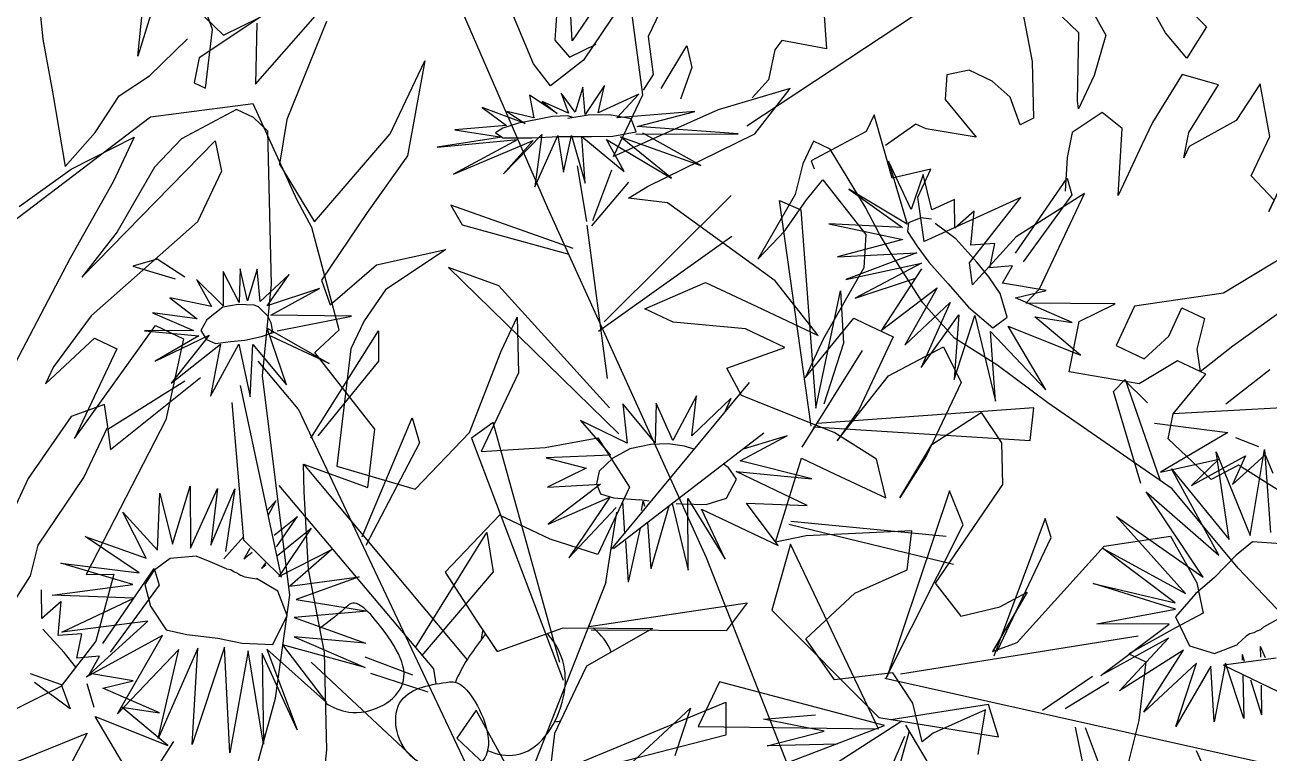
# Model space of a CAD drawing. Header units: millimetres. Extents: x -2729 to 15248, y -12439 to 5292.
# Drawn here: x 4705.4 to 4767.1, y -9485.2 to -9449.1 of the extents above; entities that cross this region are included whole.
import ezdxf

# ---------------------------------------------------------------- set-up
doc = ezdxf.new("R2010")
doc.units = ezdxf.units.MM
doc.layers.add('ARBOLES', color=118, linetype='Continuous')

# ---------------------------------------------------------------- blocks, each defined once
blk = doc.blocks.new('drudtu')
at = {"layer": 'ARBOLES', "color": 104}
for points in [[(-13.87721, 0.13638), (-13.88192, 0.10656), (-13.9039, 0.14736)], [(-13.9039, 0.1301), (-13.89291, 0.10185), (-13.87878, 0.09557), (-13.86621, 0.11127)], [(-13.83641, 0.15007), (-13.83641, 0.13124), (-13.82227, 0.10926), (-13.82384, 0.09671)]]:
    blk.add_lwpolyline(points, dxfattribs=at)
at = {"layer": 'ARBOLES', "color": 85}
for points in [[(-13.7498, 0.10478), (-13.64301, 0.28054)], [(-13.7388, 0.20364), (-13.7231, 0.1754), (-13.75294, 0.16755), (-13.75451, 0.1597), (-13.7498, 0.1393), (-13.75451, 0.12361)], [(-13.53937, 0.31507), (-13.4954, 0.29937), (-13.49854, 0.27426), (-13.51895, 0.28368), (-13.54094, 0.29937)], [(-13.57235, 0.2774), (-13.55507, 0.26485), (-13.55036, 0.2366), (-13.55036, 0.21149), (-13.5535, 0.2162), (-13.57235, 0.25857), (-13.5959, 0.26642)], [(-13.61317, 0.25543), (-13.59276, 0.22718), (-13.57549, 0.19266), (-13.58177, 0.18481), (-13.5959, 0.19894), (-13.6116, 0.20364), (-13.62888, 0.20364), (-13.64144, 0.19423), (-13.63516, 0.17854), (-13.60532, 0.16441), (-13.6383, 0.155), (-13.64615, 0.155), (-13.65872, 0.13302)]]:
    blk.add_lwpolyline(points, dxfattribs=at)
at = {"layer": 'ARBOLES', "color": 108}
for points in [[(-13.37383, 0.19087), (-13.40772, 0.14007), (-13.45856, 0.1062), (-13.45856, 0.07656), (-13.43738, 0.07656), (-13.42891, 0.09773), (-13.42891, 0.1189), (-13.41196, 0.1189), (-13.40772, 0.09773), (-13.39925, 0.08503), (-13.38654, 0.11043), (-13.36536, 0.14853)], [(-13.40349, 0.25437), (-13.40349, 0.20357), (-13.40349, 0.21203), (-13.42467, 0.2205), (-13.42467, 0.25013), (-13.44585, 0.27977), (-13.45009, 0.25013), (-13.47127, 0.2205), (-13.47127, 0.21203), (-13.4755, 0.22897), (-13.47127, 0.26707), (-13.49669, 0.26283), (-13.50092, 0.22473), (-13.50092, 0.2078), (-13.50092, 0.17817), (-13.50092, 0.1697), (-13.51787, 0.21203), (-13.53481, 0.21627), (-13.54752, 0.1951), (-13.54328, 0.17817), (-13.53481, 0.157)], [(-14.06433, -0.41433), (-14.0601, -0.38047), (-14.06433, -0.3593), (-14.05586, -0.30426), (-14.05586, -0.26616), (-14.06433, -0.25346), (-14.08128, -0.2704), (-14.08975, -0.3212), (-14.08975, -0.372)]]:
    blk.add_lwpolyline(points, dxfattribs=at)
at = {"layer": 'ARBOLES', "color": 92}
for points in [[(-13.35689, 0.1062), (-13.37383, 0.07233)], [(-13.28063, -0.85461), (-13.30605, -0.71067), (-13.36536, -0.55404), (-13.49668, -0.31696), (-13.64918, -0.17303), (-13.84829, -0.00369), (-13.98808, 0.11908)], [(-14.03892, 0.04711), (-14.03468, -0.02486), (-14.02621, -0.05449), (-13.98808, -0.07989), (-13.9669, -0.00369), (-13.9669, 0.05134), (-13.94996, -0.01216), (-13.95843, -0.05873), (-13.9669, -0.11376), (-13.95419, -0.12646), (-13.93725, -0.08836), (-13.89912, -0.05873), (-13.92454, -0.10106), (-13.92877, -0.12646), (-13.92877, -0.14763), (-13.90336, -0.22383), (-13.84829, -0.21536), (-13.83134, -0.16456), (-13.83558, -0.10529), (-13.83558, -0.07989), (-13.81863, -0.11376), (-13.81863, -0.17303), (-13.78051, -0.15186), (-13.75085, -0.13069), (-13.71696, -0.15186), (-13.71696, -0.20266), (-13.75085, -0.2069), (-13.78898, -0.2069), (-13.80592, -0.2577), (-13.77203, -0.27886), (-13.75085, -0.29156), (-13.71696, -0.2577), (-13.66189, -0.2323), (-13.69155, -0.27463), (-13.69155, -0.28733), (-13.69155, -0.32543), (-13.68307, -0.35083)], [(-13.64071, -0.3339), (-13.61529, -0.2704), (-13.61106, -0.30426)], [(-13.42466, -0.21536), (-13.43314, -0.18573), (-13.45855, -0.21536), (-13.46279, -0.22383), (-13.47974, -0.20266), (-13.50092, -0.18996), (-13.53481, -0.21113), (-13.56446, -0.1942), (-13.54752, -0.15186), (-13.5221, -0.12223), (-13.53057, -0.09683), (-13.59411, -0.13069), (-13.61106, -0.14339), (-13.61953, -0.08413), (-13.59411, -0.08413), (-13.55599, -0.08413), (-13.57293, -0.06296), (-13.60682, -0.05873), (-13.6746, -0.06296), (-13.69155, -0.05026), (-13.66189, -0.02062), (-13.69155, -0.02062), (-13.73814, -0.03756), (-13.75933, -0.03756), (-13.72967, -0.00369), (-13.69155, -0.00369), (-13.64495, -0.00369), (-13.68731, 0.01748), (-13.77627, 0.03441), (-13.80169, 0.02594), (-13.79322, 0.03864), (-13.74238, 0.10214), (-13.73391, 0.14025), (-13.77203, 0.10638), (-13.82287, 0.04711), (-13.82287, 0.09368), (-13.861, 0.15295), (-13.86947, 0.09791), (-13.88218, 0.07251), (-13.89912, 0.08098), (-13.94572, 0.12331)], [(-14.08128, 0.02594), (-14.06433, -0.01216), (-14.04739, 0.04711)], [(-14.06857, 0.05134), (-14.1067, -0.01216), (-14.10246, -0.02909), (-14.09399, -0.02909), (-14.1067, 0.00901), (-14.14059, 0.04288)], [(-14.14906, 0.00054), (-14.14482, -0.02909), (-14.17024, 0.04288)], [(-14.23379, -0.00387), (-14.20837, -0.04621), (-14.18719, -0.07584), (-14.15754, -0.11817), (-14.14906, -0.08854), (-14.14483, -0.05891), (-14.13212, -0.03774), (-14.11941, -0.00387)], [(-12.68333, -0.20284), (-12.6918, -0.10124), (-12.72993, -0.02927), (-12.7384, 0.0046), (-12.81042, 0.05963), (-12.89514, 0.1189), (-12.96716, 0.1189), (-13.0773, 0.12313), (-13.2298, 0.12313), (-13.30182, 0.1062), (-13.40349, 0.05116)], [(-14.12365, 0.0173), (-14.09823, 0.00883), (-14.08128, 0.03)]]:
    blk.add_lwpolyline(points, dxfattribs=at)
at = {"layer": 'ARBOLES', "color": 72}
for points in [[(-13.24251, -0.05467), (-13.31876, -0.02504), (-13.38231, 0.0046), (-13.48398, 0.02153), (-13.52634, 0.03), (-13.56023, 0.03423), (-13.58988, 0.04693), (-13.62377, 0.0681), (-13.63648, 0.07656), (-13.65343, 0.08926), (-13.69155, 0.11466), (-13.70426, 0.11466), (-13.70426, 0.09773), (-13.70002, 0.07656), (-13.70426, 0.02576), (-13.69579, 0.05116), (-13.69155, 0.07656), (-13.68731, 0.0935), (-13.65343, 0.07656), (-13.64495, 0.07233), (-13.63648, 0.05116), (-13.64072, -0.00387), (-13.64072, -0.03351), (-13.62801, 0.0173), (-13.61954, 0.0173), (-13.59835, 0.0173), (-13.59835, -0.03774), (-13.60259, -0.06314), (-13.58988, -0.0081), (-13.56446, 0.02576), (-13.54328, 0.00883), (-13.54328, -0.04621), (-13.54752, -0.08007), (-13.54328, -0.03774), (-13.5221, -0.00387), (-13.50092, -0.01657), (-13.48821, -0.04197), (-13.50092, -0.12241), (-13.4755, -0.13511), (-13.45432, -0.11817), (-13.44161, -0.10124), (-13.44585, -0.14781), (-13.43314, -0.13511), (-13.40772, -0.05044), (-13.3696, -0.02504), (-13.33995, -0.04621), (-13.32724, -0.06314), (-13.33995, -0.08007), (-13.36113, -0.10971), (-13.34842, -0.10971), (-13.33571, -0.14781), (-13.32724, -0.19014)], [(-13.31453, 0.03423), (-13.34842, 0.03846), (-13.36113, 0.02153), (-13.39925, 0.03423), (-13.40349, 0.05116), (-13.39502, 0.08503), (-13.4162, 0.08503), (-13.43314, 0.05963), (-13.47974, 0.04693), (-13.48821, 0.0808), (-13.47127, 0.10196), (-13.52634, 0.07656), (-13.5221, 0.08926), (-13.5221, 0.16123), (-13.55176, 0.11466), (-13.56446, 0.07233), (-13.57294, 0.08503), (-13.56023, 0.14007), (-13.60683, 0.08503), (-13.62377, 0.11043), (-13.62377, 0.1316), (-13.64495, 0.11466), (-13.67461, 0.14853), (-13.67461, 0.13583), (-13.70002, 0.10196), (-13.69579, 0.09773)], [(-13.861, -0.45667), (-13.8737, -0.3847), (-13.89488, -0.31696), (-13.97537, -0.18996), (-13.99655, -0.13069), (-14.04315, -0.03756), (-14.05586, -0.03333), (-14.06857, -0.03333), (-14.09399, -0.06719), (-14.10246, -0.09259), (-14.1067, -0.14339), (-14.11517, -0.1815), (-14.07281, -0.05873), (-14.0601, -0.07566), (-14.0601, -0.11376), (-14.09822, -0.20266), (-14.1067, -0.245), (-14.1067, -0.2577), (-14.08975, -0.21536), (-14.07281, -0.21536), (-14.07281, -0.2831), (-14.05586, -0.18996), (-14.03468, -0.18996), (-14.02197, -0.245), (-14.02621, -0.36353), (-14.00926, -0.35507), (-14.00079, -0.40163), (-14.00926, -0.43973), (-14.05586, -0.499)], [(-14.03044, -0.51594), (-13.97961, -0.4609), (-13.98385, -0.55404)], [(-13.79745, -0.4863), (-13.82711, -0.40163), (-13.85676, -0.34237), (-13.89065, -0.2958), (-13.91607, -0.24923), (-13.92454, -0.2323), (-13.87794, -0.22806), (-13.89065, -0.18996), (-13.94996, -0.16033), (-13.94148, -0.13916), (-13.98808, -0.08413), (-14.00503, -0.07143), (-14.0601, -0.02486), (-14.1194, -0.06296), (-14.17448, -0.16879)], [(-14.17448, -0.15609), (-14.15329, -0.11799), (-14.12364, -0.07989), (-14.12364, -0.11376), (-14.12788, -0.17303), (-14.13211, -0.2704)]]:
    blk.add_lwpolyline(points, dxfattribs=at)
at = {"layer": 'ARBOLES'}
for points in [[(-13.92454, -0.2323), (-13.76685, -0.30532)], [(-13.77881, -0.32918), (-13.78469, -0.3207), (-13.93326, -0.25251)]]:
    blk.add_lwpolyline(points, dxfattribs=at)
at = {"layer": 'ARBOLES', "color": 92}
for points in [[(-13.68036, -0.25866), (-13.68503, -0.2543), (-13.69133, -0.2511), (-13.69845, -0.24916)], [(-13.76562, -0.28271), (-13.76538, -0.2848), (-13.76483, -0.28691), (-13.76401, -0.28891)], [(-13.69496, -0.31813), (-13.69379, -0.3175), (-13.69265, -0.31679), (-13.69155, -0.31601)]]:
    blk.add_open_spline(points, degree=3, dxfattribs=at)
at = {"layer": 'ARBOLES', "color": 104}
for points, knots in [([(-13.72786, -0.35543), (-13.72097, -0.35513), (-13.69736, -0.34866), (-13.69004, -0.30236), (-13.70744, -0.2741), (-13.72387, -0.26647), (-13.7252, -0.26592)], [0.0893167, 0.0893167, 0.0893167, 0.0893167, 0.1079303, 0.1556989, 0.1999244, 0.2037073, 0.2037073, 0.2037073, 0.2037073]), ([(-13.76302, -0.28427), (-13.76323, -0.28521), (-13.76342, -0.28613), (-13.76362, -0.28704), (-13.76592, -0.29793), (-13.76838, -0.311), (-13.76753, -0.32269)], [0.25320737, 0.25320737, 0.25320737, 0.25320737, 0.25597691, 0.25597691, 0.25597691, 0.28938797, 0.28938797, 0.28938797, 0.28938797])]:
    blk.add_open_spline(points, degree=3, knots=knots, dxfattribs=at)
at = {"layer": 'ARBOLES', "color": 92}
blk.add_open_spline([(-13.84139, -0.37308), (-13.83568, -0.37392), (-13.81429, -0.37299), (-13.7873, -0.33621), (-13.82033, -0.31325), (-13.85336, -0.29917), (-13.85609, -0.30671), (-13.85866, -0.31384), (-13.86311, -0.32136), (-13.86666, -0.32876)], degree=3, knots=[0.0841148, 0.0841148, 0.0841148, 0.0841148, 0.0989275, 0.1383661, 0.1845461, 0.2085991, 0.2085991, 0.2085991, 0.2313288, 0.2313288, 0.2313288, 0.2313288], dxfattribs=at)
at = {"layer": 'ARBOLES', "color": 92, "start_tangent": (-0.841341, -0.540504), "end_tangent": (-0.841341, -0.540504)}
blk.add_spline([(-13.77135, -0.3242), (-13.79552, -0.34955), (-13.77377, -0.38095), (-13.72786, -0.36284), (-13.74961, -0.32903), (-13.77135, -0.3242)], degree=3, dxfattribs=at)
blk = doc.blocks.new('aerysty')
at = {"color": 86, "linetype": 'Continuous'}
for p, q in [((4.121, -20.751, 0.09), (5.131, -11.086, 0.09)), ((2.413, -12.546, 0.09), (-5.296, -34.666, 0.09)), ((-3.389, -14.856, 0.09), (-0.207, -19.647, 0.09)), ((5.789, -18.72, 0.09), (4.121, -20.751, 0.09)), ((-2.125, -24.942, 0.09), (-6.243, -19.64, 0.09)), ((-6.342, -21.603, 0.09), (-2.365, -25.368, 0.09)), ((-11.841, -22.736, 0.09), (-6.716, -32.563, 0.09)), ((3.103, -25.107, 0.09), (-4.704, -34.118, 0.09)), ((-1.846, -26.292, 0.09), (0.416, -25.139, 0.09)), ((-2.508, -27.199, 0.09), (0.219, -25.983, 0.09)), ((-7.093, -33.91, 0.09), (-4.78, -28.353, 0.09)), ((-4.78, -28.353, 0.09), (-3.686, -29.626, 0.09)), ((13.593, -32.359, 0.09), (10.282, -28.298, 0.09)), ((9.613, -28.975, 0.09), (12.787, -32.544, 0.09)), ((-6.881, -32.277, 0.09), (-17.129, -29.27, 0.09)), ((-3.686, -29.626, 0.09), (-6.875, -33.336, 0.09)), ((5.645, -32.093, 0.09), (-1.517, -30.666, 0.09)), ((-1.201, -30.655, 0.09), (4.997, -31.342, 0.09)), ((13.542, -32.4, 0.09), (13.189, -30.811, 0.09)), ((-16.959, -30.886, 0.09), (-7.206, -32.316, 0.09)), ((4.997, -31.342, 0.09), (5.645, -32.093, 0.09)), ((12.787, -32.544, 0.09), (13.593, -32.359, 0.09)), ((-6.651, -32.843, 0.09), (-15.539, -37.077, 0.09)), ((-15.085, -39.404, 0.09), (-7.291, -33.463, 0.09)), ((-12.195, -41.285, 0.09), (-7.585, -33.622, 0.09)), ((-7.291, -33.463, 0.09), (-9.758, -41.557, 0.09)), ((-7.585, -33.622, 0.09), (-2.102, -42.159, 0.09)), ((-5.366, -41.23, 0.09), (-7.093, -33.91, 0.09)), ((-5.265, -34.637, 0.09), (3.223, -35.391, 0.09)), ((4.298, -36.855, 0.09), (-5.157, -34.628, 0.09)), ((1.303, -34.752, 0.09), (-1.317, -42.742, 0.09)), ((3.449, -44.272, 0.09), (8.545, -34.77, 0.09)), ((8.545, -34.77, 0.09), (10.015, -35.468, 0.09)), ((3.223, -35.391, 0.09), (4.298, -36.855, 0.09)), ((10.015, -35.468, 0.09), (3.693, -44.198, 0.09)), ((-1.127, -42.75, 0.09), (2.309, -35.809, 0.09)), ((19.988, -39.433, 0.09), (15.889, -39.742, 0.09)), ((20.567, -40.078, 0.09), (19.988, -39.433, 0.09)), ((-11.833, -39.894, 0.09), (-18.953, -46.712, 0.09)), ((-10.453, -40.753, 0.09), (-11.833, -39.894, 0.09)), ((16.052, -40.281, 0.09), (20.567, -40.078, 0.09)), ((-19.122, -46.992, 0.09), (-10.453, -40.753, 0.09)), ((-9.758, -41.557, 0.09), (-12.195, -41.285, 0.09)), ((-2.102, -42.159, 0.09), (-5.366, -41.23, 0.09)), ((-10.834, -48.498, 0.09), (-5.704, -42.455, 0.09)), ((-5.704, -42.455, 0.09), (-7.428, -42.609, 0.09)), ((-7.428, -42.609, 0.09), (-10.938, -48.312, 0.09)), ((7.938, -44.208, 0.09), (2.289, -44.211, 0.09)), ((3.411, -44.378, 0.09), (12.1, -51.611, 0.09)), ((7.767, -45.179, 0.09), (4.67, -44.413, 0.09)), ((4.301, -44.652, 0.09), (9.893, -46.676, 0.09)), ((12.27, -50.469, 0.09), (4.301, -44.652, 0.09)), ((9.893, -46.676, 0.09), (7.767, -45.179, 0.09)), ((-20.279, -45.822, 0.09), (-17.316, -51.061, 0.09)), ((-6.906, -49.496, 0.09), (1.897, -46.191, 0.09)), ((-9.261, -66.446, 0.09), (-21.98, -46.775, 0.09)), ((-18.992, -51.141, 0.09), (-19.96, -46.346, 0.09)), ((-8.546, -48.939, 0.09), (-19.448, -46.946, 0.09)), ((-19.597, -59.274, 0.09), (-21.911, -47.578, 0.09)), ((-5.955, -58.375, 0.09), (-13.771, -48.177, 0.09)), ((3.639, -48.131, 0.09), (-6.996, -49.584, 0.09)), ((-13.115, -48.781, 0.09), (-4.726, -57.867, 0.09)), ((12.1, -51.611, 0.09), (12.27, -50.469, 0.09)), ((-17.316, -51.061, 0.09), (-18.992, -51.141, 0.09)), ((0.634, -63.795, 0.09), (-1.927, -52.285, 0.09)), ((9.337, -52.672, 0.09), (1.856, -55.815, 0.09)), ((-17.801, -53.562, 0.09), (-18.516, -56.461, 0.09)), ((-1.079, -53.347, 0.09), (1.177, -61.199, 0.09)), ((-11.03, -53.974, 0.09), (-16.444, -54.799, 0.09)), ((-9.542, -55.258, 0.09), (-11.03, -53.974, 0.09)), ((6.037, -59.089, 0.09), (0.106, -54.214, 0.09)), ((2.419, -55.822, 0.09), (11.055, -53.781, 0.09)), ((-17.492, -54.642, 0.09), (-17.971, -57.134, 0.09)), ((-16.255, -55.25, 0.09), (-9.542, -55.258, 0.09)), ((-4.726, -57.867, 0.09), (-5.955, -58.375, 0.09)), ((8.937, -58.458, 0.09), (6.136, -58.866, 0.09)), ((15.423, -58.786, 0.09), (13.793, -58.427, 0.09)), ((2.793, -64.34, 0.09), (4.334, -59.087, 0.09)), ((4.698, -59.053, 0.09), (3.323, -65.33, 0.09)), ((6.19, -59.177, 0.09), (8.295, -61.025, 0.09)), ((6.386, -58.954, 0.09), (9.029, -59.472, 0.09)), ((16.212, -59.556, 0.09), (15.423, -58.786, 0.09)), ((13.739, -59.515, 0.09), (16.212, -59.556, 0.09)), ((-7.521, -60.449, 0.09), (-13.255, -60.017, 0.09)), ((-12.973, -60.399, 0.09), (-6.656, -61.4, 0.09)), ((-6.656, -61.4, 0.09), (-7.521, -60.449, 0.09)), ((1.177, -61.199, 0.09), (0.634, -63.795, 0.09)), ((-16.785, -62.753, 0.09), (-9.779, -69.488, 0.09)), ((-16.207, -65.317, 0.09), (-16.785, -62.753, 0.09)), ((-31.763, -63.096, 0.09), (-26.525, -62.979, 0.09)), ((-5.15, -64.303, 0.09), (-9.885, -64.91, 0.09)), ((-3.862, -65.102, 0.09), (-5.15, -64.303, 0.09)), ((3.323, -65.33, 0.09), (2.793, -64.34, 0.09)), ((-10.714, -69.405, 0.09), (-16.207, -65.317, 0.09)), ((-10.15, -65.14, 0.09), (-3.862, -65.102, 0.09)), ((-20.322, -67.694, 0.09), (-24.421, -68.003, 0.09)), ((-19.742, -68.339, 0.09), (-20.322, -67.694, 0.09)), ((-24.257, -68.542, 0.09), (-19.742, -68.339, 0.09)), ((-15.876, -73.285, 0.09), (-10.477, -71.379, 0.09)), ((-11.045, -71.944, 0.09), (-15.094, -73.919, 0.09)), ((-15.094, -73.919, 0.09), (-15.876, -73.285, 0.09)), ((-7.569, -77.143, 0.09), (-6.985, -75.033, 0.09)), ((-6.664, -74.67, 0.09), (-6.618, -76.294, 0.09)), ((-6.618, -76.294, 0.09), (-7.569, -77.143, 0.09))]:
    blk.add_line(p, q, dxfattribs=at)
at = {"color": 221, "linetype": 'Continuous'}
for p, q in [((4.197, -19.233, 0.09), (3.01, -17.85, 0.09)), ((4.251, -18.642, 0.09), (3.01, -17.85, 0.09)), ((4.19, -19.667, 0.09), (2.393, -18.495, 0.09)), ((2.393, -18.495, 0.09), (4.249, -20.714, 0.09)), ((1.489, -19.665, 0.09), (3.744, -21.255, 0.09)), ((4.249, -20.714, 0.09), (1.489, -19.665, 0.09)), ((5.427, -19.392, 0.09), (5.874, -19.678, 0.09)), ((5.521, -19.172, 0.09), (5.874, -19.678, 0.09)), ((4.82, -20.078, 0.09), (5.053, -20.231, 0.09)), ((4.824, -19.963, 0.09), (5.053, -20.231, 0.09)), ((0.282, -21.157, 0.09), (3.502, -21.939, 0.09)), ((3.744, -21.255, 0.09), (0.282, -21.157, 0.09)), ((3.502, -21.939, 0.09), (0.055, -22.886, 0.09)), ((0.055, -22.886, 0.09), (3.702, -22.82, 0.09)), ((3.702, -22.82, 0.09), (0.319, -24.454, 0.09)), ((14.275, -24.661, 0.09), (10.937, -22.232, 0.09)), ((10.287, -23.015, 0.09), (14.275, -24.661, 0.09)), ((12.919, -26.641, 0.09), (10.287, -23.015, 0.09)), ((0.319, -24.454, 0.09), (3.808, -23.776, 0.09)), ((3.808, -23.776, 0.09), (0.466, -25.651, 0.09)), ((7.296, -23.913, 0.09), (9.393, -28.544, 0.09)), ((7.592, -29.145, 0.09), (7.296, -23.913, 0.09)), ((8.623, -23.824, 0.09), (11.041, -28.076, 0.09)), ((9.393, -28.544, 0.09), (8.623, -23.824, 0.09)), ((9.56, -23.791, 0.09), (12.919, -26.641, 0.09)), ((11.041, -28.076, 0.09), (9.56, -23.791, 0.09)), ((14.075, -24.505, 0.09), (13.503, -23.697, 0.09)), ((0.466, -25.651, 0.09), (4.425, -24.108, 0.09)), ((4.425, -24.108, 0.09), (2.552, -27.173, 0.09)), ((2.552, -27.173, 0.09), (5.222, -24.237, 0.09)), ((5.222, -24.237, 0.09), (4.144, -28.38, 0.09)), ((4.144, -28.38, 0.09), (5.477, -24.421, 0.09)), ((5.477, -24.421, 0.09), (5.88, -28.911, 0.09)), ((5.88, -28.911, 0.09), (6.139, -24.22, 0.09)), ((6.139, -24.22, 0.09), (7.592, -29.145, 0.09)), ((11.971, -25.09, 0.09), (14.075, -24.505, 0.09)), ((10.851, -26.803, 0.09), (13.514, -25.292, 0.09)), ((13.514, -25.292, 0.09), (11.971, -25.09, 0.09)), ((10.608, -28.458, 0.09), (12.673, -26.33, 0.09)), ((12.673, -26.33, 0.09), (10.851, -26.803, 0.09)), ((14.032, -26.656, 0.09), (10.608, -28.458, 0.09)), ((12.512, -29.986, 0.09), (14.032, -26.656, 0.09)), ((-9.293, -34.947, 0.09), (-11.212, -37.874, 0.09)), ((12.776, -38.685, 0.09), (13.458, -34.877, 0.09)), ((13.458, -34.877, 0.09), (13.868, -37.814, 0.09)), ((11.082, -35.441, 0.09), (12.776, -38.685, 0.09)), ((12.099, -39.291, 0.09), (11.082, -35.441, 0.09)), ((-11.212, -37.874, 0.09), (-9.101, -35.859, 0.09)), ((-9.101, -35.859, 0.09), (-10.183, -38.724, 0.09)), ((13.868, -37.814, 0.09), (14.614, -36.086, 0.09)), ((14.614, -36.086, 0.09), (14.171, -39.115, 0.09)), ((-10.183, -38.724, 0.09), (-8.645, -36.643, 0.09)), ((9.295, -37.254, 0.09), (12.099, -39.291, 0.09)), ((12.358, -40.37, 0.09), (9.295, -37.254, 0.09)), ((14.171, -39.115, 0.09), (15.278, -38.021, 0.09)), ((15.278, -38.021, 0.09), (14.447, -40.041, 0.09)), ((9.119, -39.571, 0.09), (12.358, -40.37, 0.09)), ((11.973, -41.062, 0.09), (9.119, -39.571, 0.09)), ((14.447, -40.041, 0.09), (15.436, -40.087, 0.09)), ((15.436, -40.087, 0.09), (14.768, -40.988, 0.09)), ((8.769, -41.281, 0.09), (11.973, -41.062, 0.09)), ((12.272, -41.752, 0.09), (8.769, -41.281, 0.09)), ((14.768, -40.988, 0.09), (15.917, -41.409, 0.09)), ((9.285, -42.55, 0.09), (12.272, -41.752, 0.09)), ((15.917, -41.409, 0.09), (15.231, -42.375, 0.09)), ((-1.515, -45.079, 0.09), (-0.033, -42.475, 0.09)), ((-0.033, -42.475, 0.09), (-0.445, -46.346, 0.09)), ((12.543, -42.685, 0.09), (9.285, -42.55, 0.09)), ((15.231, -42.375, 0.09), (16.736, -43.129, 0.09)), ((-2.942, -46.82, 0.09), (-2.47, -42.641, 0.09)), ((-2.47, -42.641, 0.09), (-1.515, -45.079, 0.09)), ((-0.445, -46.346, 0.09), (1.216, -42.962, 0.09)), ((1.216, -42.962, 0.09), (0.1, -46.465, 0.09)), ((9.306, -43.916, 0.09), (12.543, -42.685, 0.09)), ((16.736, -43.129, 0.09), (15.518, -43.502, 0.09)), ((15.518, -43.502, 0.09), (16.717, -44.265, 0.09)), ((12.936, -43.833, 0.09), (9.306, -43.916, 0.09)), ((9.965, -45.858, 0.09), (12.352, -43.882, 0.09)), ((13.182, -43.986, 0.09), (9.965, -45.858, 0.09)), ((10.519, -46.746, 0.09), (13.182, -43.986, 0.09)), ((16.717, -44.265, 0.09), (15.702, -44.947, 0.09)), ((-2.852, -47.682, 0.09), (-4.446, -44.522, 0.09)), ((-4.446, -44.522, 0.09), (-2.942, -46.82, 0.09)), ((13.496, -44.455, 0.09), (10.519, -46.746, 0.09)), ((11.244, -47.698, 0.09), (13.496, -44.455, 0.09)), ((15.702, -44.947, 0.09), (16.963, -46.234, 0.09)), ((0.1, -46.465, 0.09), (2.405, -45.12, 0.09)), ((0.696, -46.642, 0.09), (2.405, -45.12, 0.09)), ((13.683, -45.389, 0.09), (11.244, -47.698, 0.09)), ((12.409, -48.913, 0.09), (13.683, -45.389, 0.09)), ((14.442, -45.601, 0.09), (14.397, -48.99, 0.09)), ((16.613, -48.051, 0.09), (14.442, -45.601, 0.09)), ((-3.482, -48.21, 0.09), (-5.868, -45.784, 0.09)), ((-5.868, -45.784, 0.09), (-2.852, -47.682, 0.09)), ((14.179, -45.727, 0.09), (12.409, -48.913, 0.09)), ((14.397, -48.99, 0.09), (14.179, -45.727, 0.09)), ((15.171, -45.823, 0.09), (16.613, -48.051, 0.09)), ((16.963, -46.234, 0.09), (15.171, -45.823, 0.09)), ((-4.912, -48.747, 0.09), (-6.777, -47.396, 0.09)), ((-3.668, -48.28, 0.09), (-6.777, -47.396, 0.09)), ((-6.27, -49.2, 0.09), (-7.938, -48.009, 0.09)), ((-5.353, -48.913, 0.09), (-7.938, -48.009, 0.09)), ((2.509, -48.482, 0.09), (-0.117, -49.152, 0.09)), ((1.823, -48.379, 0.09), (2.509, -48.482, 0.09)), ((-8.546, -48.939, 0.09), (-5.283, -50.312, 0.09)), ((-4.567, -49.311, 0.09), (-4.138, -49.498, 0.09)), ((-4.138, -49.498, 0.09), (-4.311, -49.297, 0.09)), ((-0.117, -49.152, 0.09), (1.696, -50.002, 0.09)), ((-5.98, -49.407, 0.09), (-4.654, -50.354, 0.09)), ((1.696, -50.002, 0.09), (-0.803, -49.828, 0.09)), ((-0.803, -49.828, 0.09), (0.331, -51.505, 0.09)), ((-8.469, -51.135, 0.09), (-5.108, -50.46, 0.09)), ((-1.355, -50.516, 0.09), (-0.559, -52.887, 0.09)), ((0.331, -51.505, 0.09), (-1.355, -50.516, 0.09)), ((-4.842, -51.002, 0.09), (-8.469, -51.135, 0.09)), ((-7.588, -52.886, 0.09), (-4.842, -51.002, 0.09)), ((-4.523, -51.734, 0.09), (-7.588, -52.886, 0.09)), ((-6.043, -53.888, 0.09), (-4.523, -51.734, 0.09)), ((-2.115, -51.684, 0.09), (-2.371, -54.249, 0.09)), ((-0.559, -52.887, 0.09), (-2.115, -51.684, 0.09)), ((-3.048, -52.062, 0.09), (-4.833, -54.707, 0.09)), ((-2.371, -54.249, 0.09), (-3.048, -52.062, 0.09)), ((-4.237, -52.754, 0.09), (-6.043, -53.888, 0.09)), ((-4.833, -54.707, 0.09), (-4.237, -52.754, 0.09)), ((11.146, -59.388, 0.09), (13.832, -55.089, 0.09)), ((13.832, -55.089, 0.09), (11.499, -59.544, 0.09)), ((10.636, -59.978, 0.09), (11.536, -55.84, 0.09)), ((11.536, -55.84, 0.09), (11.371, -59.121, 0.09)), ((10.162, -60.496, 0.09), (10.222, -56.739, 0.09)), ((10.222, -56.739, 0.09), (10.636, -59.978, 0.09)), ((-18.407, -56.86, 0.09), (-19.621, -60.931, 0.09)), ((-18.98, -60.649, 0.09), (-18.407, -56.86, 0.09)), ((-20.889, -57.571, 0.09), (-20.212, -61.481, 0.09)), ((-19.621, -60.931, 0.09), (-20.889, -57.571, 0.09)), ((-17.371, -57.479, 0.09), (-18.98, -60.649, 0.09)), ((-18.16, -61.152, 0.09), (-17.371, -57.479, 0.09)), ((13.645, -57.495, 0.09), (11.345, -60.63, 0.09)), ((11.499, -59.544, 0.09), (13.645, -57.495, 0.09)), ((-22.819, -58.085, 0.09), (-20.513, -61.569, 0.09)), ((-20.212, -61.481, 0.09), (-22.819, -58.085, 0.09)), ((-15.972, -58.234, 0.09), (-18.16, -61.152, 0.09)), ((-17.343, -61.535, 0.09), (-15.972, -58.234, 0.09)), ((-24.304, -59.128, 0.09), (-20.762, -62.215, 0.09)), ((-20.513, -61.569, 0.09), (-24.304, -59.128, 0.09)), ((9.272, -58.903, 0.09), (10.162, -60.496, 0.09)), ((9.637, -61.617, 0.09), (9.272, -58.903, 0.09)), ((-14.747, -59.475, 0.09), (-17.343, -61.535, 0.09)), ((-16.952, -62.147, 0.09), (-14.747, -59.475, 0.09)), ((-25.541, -60.336, 0.09), (-21.23, -63.316, 0.09)), ((-20.762, -62.215, 0.09), (-25.541, -60.336, 0.09)), ((7.771, -60.248, 0.09), (9.637, -61.617, 0.09)), ((9.407, -62.073, 0.09), (7.771, -60.248, 0.09)), ((12.91, -60.313, 0.09), (11.068, -61.539, 0.09)), ((11.345, -60.63, 0.09), (12.91, -60.313, 0.09)), ((-14.311, -61.344, 0.09), (-16.952, -62.147, 0.09)), ((-16.834, -62.877, 0.09), (-14.311, -61.344, 0.09)), ((7.66, -61.449, 0.09), (9.407, -62.073, 0.09)), ((9.064, -62.647, 0.09), (7.66, -61.449, 0.09)), ((11.068, -61.539, 0.09), (12.386, -61.994, 0.09)), ((-26.173, -62.127, 0.09), (-21.975, -64.418, 0.09)), ((-21.23, -63.316, 0.09), (-26.173, -62.127, 0.09)), ((6.289, -62.272, 0.09), (9.064, -62.647, 0.09)), ((8.674, -63.346, 0.09), (6.289, -62.272, 0.09)), ((12.386, -61.994, 0.09), (10.654, -62.038, 0.09)), ((10.654, -62.038, 0.09), (11.741, -62.862, 0.09)), ((-13.943, -62.776, 0.09), (-16.834, -62.877, 0.09)), ((-15.972, -63.474, 0.09), (-13.943, -62.776, 0.09)), ((10.276, -62.792, 0.09), (10.083, -64.19, 0.09)), ((10.92, -63.614, 0.09), (10.276, -62.792, 0.09)), ((10.496, -62.532, 0.09), (10.92, -63.614, 0.09)), ((11.741, -62.862, 0.09), (10.496, -62.532, 0.09)), ((-27.533, -66.946, 0.09), (-26.851, -63.138, 0.09)), ((-26.851, -63.138, 0.09), (-26.441, -66.075, 0.09)), ((6.025, -63.942, 0.09), (8.674, -63.346, 0.09)), ((9.965, -63.243, 0.09), (10.02, -64.902, 0.09)), ((10.083, -64.19, 0.09), (9.965, -63.243, 0.09)), ((-29.227, -63.702, 0.09), (-27.533, -66.946, 0.09)), ((-26.816, -63.714, 0.09), (-22.526, -65.178, 0.09)), ((-21.975, -64.418, 0.09), (-26.816, -63.714, 0.09)), ((-16.684, -63.718, 0.09), (-16.947, -63.809, 0.09)), ((-16.595, -63.792, 0.09), (-16.947, -63.809, 0.09)), ((-15.634, -63.746, 0.09), (-13.813, -63.659, 0.09)), ((-15.201, -64.152, 0.09), (-13.813, -63.659, 0.09)), ((4.69, -66.034, 0.09), (8.204, -63.567, 0.09)), ((8.204, -63.567, 0.09), (6.025, -63.942, 0.09)), ((9.175, -64.131, 0.09), (8.73, -65.421, 0.09)), ((10.02, -64.902, 0.09), (9.175, -64.131, 0.09)), ((-26.441, -66.075, 0.09), (-25.695, -64.346, 0.09)), ((-25.695, -64.346, 0.09), (-26.138, -67.376, 0.09)), ((-16.515, -64.619, 0.09), (-17.015, -64.796, 0.09)), ((7.845, -64.237, 0.09), (4.69, -66.034, 0.09)), ((5.416, -67.422, 0.09), (7.845, -64.237, 0.09)), ((8.701, -64.339, 0.09), (8.264, -66.562, 0.09)), ((8.73, -65.421, 0.09), (8.701, -64.339, 0.09)), ((-22.526, -65.178, 0.09), (-26.837, -66.078, 0.09)), ((-16.399, -64.828, 0.09), (-17.015, -64.796, 0.09)), ((-14.54, -64.925, 0.09), (-13.689, -64.969, 0.09)), ((-14.351, -65.088, 0.09), (-13.689, -64.969, 0.09)), ((7.531, -64.966, 0.09), (5.416, -67.422, 0.09)), ((6.602, -67.134, 0.09), (7.531, -64.966, 0.09)), ((8.14, -65.079, 0.09), (6.602, -67.134, 0.09)), ((8.264, -66.562, 0.09), (8.14, -65.079, 0.09)), ((-16.053, -65.392, 0.09), (-17.517, -65.653, 0.09)), ((-14.283, -67.021, 0.09), (-17.158, -65.773, 0.09)), ((-26.837, -66.078, 0.09), (-22.36, -66.228, 0.09)), ((-26.138, -67.376, 0.09), (-25.031, -66.282, 0.09)), ((-22.36, -66.228, 0.09), (-26.108, -68.363, 0.09)), ((-25.031, -66.282, 0.09), (-25.862, -68.302, 0.09)), ((-17.284, -66.552, 0.09), (-14.283, -67.021, 0.09)), ((-14.724, -67.761, 0.09), (-17.284, -66.552, 0.09)), ((-9.261, -66.446, 0.09), (-8.292, -69.374, 0.09)), ((-6.532, -66.314, 0.09), (-6.902, -69.488, 0.09)), ((-6.662, -69.85, 0.09), (-6.532, -66.314, 0.09)), ((-26.108, -68.363, 0.09), (-22.141, -67.223, 0.09)), ((-22.141, -67.223, 0.09), (-24.847, -70.556, 0.09)), ((-6.512, -69.37, 0.09), (-3.955, -66.627, 0.09)), ((-3.955, -66.627, 0.09), (-6.025, -70.049, 0.09)), ((-17.944, -67.331, 0.09), (-14.724, -67.761, 0.09)), ((-15.333, -68.979, 0.09), (-17.944, -67.331, 0.09)), ((-8.557, -67.564, 0.09), (-6.662, -69.85, 0.09)), ((-7.726, -70.045, 0.09), (-8.557, -67.564, 0.09)), ((-25.862, -68.302, 0.09), (-24.873, -68.348, 0.09)), ((-24.873, -68.348, 0.09), (-25.541, -69.249, 0.09)), ((-24.847, -70.556, 0.09), (-21.536, -68.419, 0.09)), ((-21.536, -68.419, 0.09), (-23.54, -71.942, 0.09)), ((-18.245, -68.204, 0.09), (-15.333, -68.979, 0.09)), ((-16.422, -70.062, 0.09), (-18.245, -68.204, 0.09)), ((-23.54, -71.942, 0.09), (-20.984, -68.811, 0.09)), ((-20.984, -68.811, 0.09), (-21.966, -72.408, 0.09)), ((-21.966, -72.408, 0.09), (-20.318, -68.859, 0.09)), ((-20.318, -68.859, 0.09), (-20.202, -72.072, 0.09)), ((-20.202, -72.072, 0.09), (-19.526, -68.938, 0.09)), ((-19.526, -68.938, 0.09), (-18.185, -71.131, 0.09)), ((-18.886, -68.682, 0.09), (-16.422, -70.062, 0.09)), ((-18.185, -71.131, 0.09), (-18.886, -68.682, 0.09)), ((-9.995, -68.777, 0.09), (-7.726, -70.045, 0.09)), ((-8.083, -70.639, 0.09), (-9.995, -68.777, 0.09)), ((-6.025, -70.049, 0.09), (-3.622, -68.682, 0.09)), ((-3.622, -68.682, 0.09), (-5.717, -70.436, 0.09)), ((-25.541, -69.249, 0.09), (-24.392, -69.67, 0.09)), ((-24.392, -69.67, 0.09), (-25.078, -70.636, 0.09)), ((-6.794, -69.56, 0.09), (-6.599, -69.592, 0.09)), ((-25.078, -70.636, 0.09), (-23.573, -71.39, 0.09)), ((-11.008, -70.473, 0.09), (-8.083, -70.639, 0.09)), ((-8.556, -71.409, 0.09), (-11.008, -70.473, 0.09)), ((-3.826, -70.334, 0.09), (-5.721, -70.859, 0.09)), ((-5.721, -70.859, 0.09), (-4.43, -71.828, 0.09)), ((-5.717, -70.436, 0.09), (-3.826, -70.334, 0.09)), ((-23.573, -71.39, 0.09), (-24.791, -71.763, 0.09)), ((-11.49, -72.473, 0.09), (-8.556, -71.409, 0.09)), ((-6.021, -71.404, 0.09), (-4.859, -72.549, 0.09)), ((-4.43, -71.828, 0.09), (-6.021, -71.404, 0.09)), ((-24.791, -71.763, 0.09), (-23.592, -72.526, 0.09)), ((-8.469, -72.113, 0.09), (-11.49, -72.473, 0.09)), ((-10.981, -73.717, 0.09), (-8.469, -72.113, 0.09)), ((-6.315, -71.702, 0.09), (-5.421, -73.201, 0.09)), ((-4.859, -72.549, 0.09), (-6.315, -71.702, 0.09)), ((-8.767, -72.544, 0.09), (-10.981, -73.717, 0.09)), ((-9.974, -74.953, 0.09), (-8.767, -72.544, 0.09)), ((-7.208, -72.763, 0.09), (-7.923, -74.753, 0.09)), ((-6.455, -74.111, 0.09), (-7.208, -72.763, 0.09)), ((-6.871, -72.291, 0.09), (-6.455, -74.111, 0.09)), ((-5.421, -73.201, 0.09), (-6.871, -72.291, 0.09)), ((-8.683, -72.909, 0.09), (-9.974, -74.953, 0.09)), ((-9.013, -75.095, 0.09), (-8.683, -72.909, 0.09)), ((-8.105, -73.05, 0.09), (-9.013, -75.095, 0.09)), ((-7.923, -74.753, 0.09), (-8.105, -73.05, 0.09))]:
    blk.add_line(p, q, dxfattribs=at)
at = {"color": 50, "linetype": 'Continuous'}
for p, q in [((6.783, -20.059, 0.09), (7.556, -19.618, 0.09)), ((6.27, -20.326, 0.09), (6.125, -20.451, 0.09)), ((6.419, -20.243, 0.09), (6.27, -20.326, 0.09)), ((6.566, -20.121, 0.09), (6.419, -20.243, 0.09)), ((6.783, -20.059, 0.09), (6.566, -20.121, 0.09)), ((4.367, -21.431, 0.09), (5.36, -20.692, 0.09)), ((5.365, -20.713, 0.09), (5.36, -20.692, 0.09)), ((5.649, -20.634, 0.09), (5.365, -20.713, 0.09)), ((5.924, -20.55, 0.09), (5.649, -20.634, 0.09)), ((6.125, -20.451, 0.09), (5.924, -20.55, 0.09)), ((4.044, -22.681, 0.09), (4.367, -21.431, 0.09)), ((10.724, -21.5, 0.09), (10.078, -22.755, 0.09)), ((4.893, -24.04, 0.09), (4.044, -22.681, 0.09)), ((10.078, -22.755, 0.09), (9.086, -23.092, 0.09)), ((7.577, -23.43, 0.09), (6.393, -23.803, 0.09)), ((9.086, -23.092, 0.09), (7.577, -23.43, 0.09)), ((6.393, -23.803, 0.09), (4.893, -24.04, 0.09)), ((14.037, -26.194, 0.09), (14.251, -25.003, 0.09)), ((12.316, -39.29, 0.09), (13.137, -38.973, 0.09)), ((12.544, -40.85, 0.09), (12.316, -39.29, 0.09)), ((13.137, -38.973, 0.09), (13.945, -39.874, 0.09)), ((13.945, -39.874, 0.09), (14.357, -40.793, 0.09)), ((12.996, -42.327, 0.09), (12.544, -40.85, 0.09)), ((14.357, -40.793, 0.09), (14.672, -41.678, 0.09)), ((14.672, -41.678, 0.09), (15.098, -43.176, 0.09)), ((13.407, -43.7, 0.09), (12.996, -42.327, 0.09)), ((15.098, -43.176, 0.09), (15.202, -44.452, 0.09)), ((13.785, -44.636, 0.09), (13.407, -43.7, 0.09)), ((14.146, -45.396, 0.09), (13.785, -44.636, 0.09)), ((15.288, -44.721, 0.09), (15.078, -45.201, 0.09)), ((14.536, -45.586, 0.09), (14.146, -45.396, 0.09)), ((15.078, -45.201, 0.09), (14.536, -45.586, 0.09)), ((-2.63, -46.747, 0.09), (-1.823, -46.053, 0.09)), ((-1.823, -46.053, 0.09), (-0.767, -46.143, 0.09)), ((-0.767, -46.143, 0.09), (-0.479, -46.797, 0.09)), ((-3.225, -47.792, 0.09), (-2.63, -46.747, 0.09)), ((-0.46, -47.076, 0.09), (-0.479, -46.797, 0.09)), ((-3.368, -48.045, 0.09), (-3.225, -47.792, 0.09)), ((-0.614, -48.712, 0.09), (-0.726, -49.184, 0.09)), ((-3.976, -49.241, 0.09), (-4.167, -49.671, 0.09)), ((-0.726, -49.184, 0.09), (-1.058, -49.94, 0.09)), ((-4.761, -50.824, 0.09), (-4.167, -49.671, 0.09)), ((-1.058, -49.94, 0.09), (-1.537, -50.647, 0.09)), ((-4.937, -51.49, 0.09), (-4.761, -50.824, 0.09)), ((-1.537, -50.647, 0.09), (-2.269, -51.428, 0.09)), ((-4.626, -51.908, 0.09), (-4.937, -51.49, 0.09)), ((-2.269, -51.428, 0.09), (-3.107, -51.898, 0.09)), ((-4.015, -52.128, 0.09), (-4.626, -51.908, 0.09)), ((-3.107, -51.898, 0.09), (-4.015, -52.128, 0.09)), ((10.469, -60.322, 0.09), (11.264, -59.446, 0.09)), ((11.264, -59.446, 0.09), (11.669, -59.994, 0.09)), ((9.887, -61.202, 0.09), (10.469, -60.322, 0.09)), ((11.669, -59.994, 0.09), (11.275, -61.009, 0.09)), ((11.275, -61.009, 0.09), (10.709, -61.9, 0.09)), ((-20.59, -62.672, 0.09), (-19.854, -61.342, 0.09)), ((-19.854, -61.342, 0.09), (-18.26, -61.507, 0.09)), ((-18.26, -61.507, 0.09), (-17.473, -62.53, 0.09)), ((9.049, -62.58, 0.09), (9.887, -61.202, 0.09)), ((10.709, -61.9, 0.09), (10.036, -62.682, 0.09)), ((-21.022, -63.835, 0.09), (-20.59, -62.672, 0.09)), ((-17.473, -62.53, 0.09), (-17.499, -63.768, 0.09)), ((8.273, -63.68, 0.09), (9.049, -62.58, 0.09)), ((10.141, -62.741, 0.09), (9.715, -63.368, 0.09)), ((10.204, -62.484, 0.09), (10.141, -62.741, 0.09)), ((9.715, -63.368, 0.09), (9.206, -63.92, 0.09)), ((-21.683, -65.233, 0.09), (-21.022, -63.835, 0.09)), ((-17.734, -64.3, 0.09), (-17.631, -64.032, 0.09)), ((-17.631, -64.032, 0.09), (-17.519, -63.758, 0.09)), ((-17.519, -63.758, 0.09), (-17.499, -63.768, 0.09)), ((7.533, -64.891, 0.09), (8.273, -63.68, 0.09)), ((9.206, -63.92, 0.09), (8.548, -64.625, 0.09)), ((-17.796, -64.879, 0.09), (-17.769, -64.71, 0.09)), ((-17.779, -64.52, 0.09), (-17.734, -64.3, 0.09)), ((-17.769, -64.71, 0.09), (-17.779, -64.52, 0.09)), ((8.548, -64.625, 0.09), (7.925, -65.15, 0.09)), ((-22.025, -66.223, 0.09), (-21.683, -65.233, 0.09)), ((-17.874, -65.279, 0.09), (-18.001, -66.16, 0.09)), ((-17.874, -65.279, 0.09), (-17.79, -65.07, 0.09)), ((-17.79, -65.07, 0.09), (-17.796, -64.879, 0.09)), ((7.546, -65.343, 0.09), (7.533, -64.891, 0.09)), ((7.925, -65.15, 0.09), (7.546, -65.343, 0.09)), ((-21.432, -67.504, 0.09), (-22.025, -66.223, 0.09)), ((-18.001, -66.16, 0.09), (-18.124, -66.89, 0.09)), ((-27.172, -67.234, 0.09), (-26.364, -68.135, 0.09)), ((-18.124, -66.89, 0.09), (-18.901, -67.921, 0.09)), ((-20.673, -68.315, 0.09), (-21.432, -67.504, 0.09)), ((-19.848, -68.3, 0.09), (-20.673, -68.315, 0.09)), ((-18.901, -67.921, 0.09), (-19.848, -68.3, 0.09)), ((-25.952, -69.054, 0.09), (-25.637, -69.939, 0.09)), ((-7.164, -69.885, 0.09), (-6.65, -69.452, 0.09)), ((-6.599, -69.592, 0.09), (-6.334, -69.826, 0.09)), ((-25.637, -69.939, 0.09), (-25.211, -71.437, 0.09)), ((-7.751, -70.482, 0.09), (-7.164, -69.885, 0.09)), ((-6.334, -69.826, 0.09), (-6.134, -70.141, 0.09)), ((-6.134, -70.141, 0.09), (-5.991, -70.777, 0.09)), ((-8.188, -71.053, 0.09), (-7.751, -70.482, 0.09)), ((-5.991, -70.777, 0.09), (-6.027, -71.013, 0.09)), ((-8.668, -71.634, 0.09), (-8.188, -71.053, 0.09)), ((-6.027, -71.013, 0.09), (-6.425, -71.706, 0.09)), ((-8.729, -72.125, 0.09), (-8.668, -71.634, 0.09)), ((-8.5, -72.595, 0.09), (-8.729, -72.125, 0.09)), ((-6.425, -71.706, 0.09), (-6.93, -72.271, 0.09)), ((-7.88, -72.619, 0.09), (-8.5, -72.595, 0.09)), ((-6.93, -72.271, 0.09), (-7.88, -72.619, 0.09))]:
    blk.add_line(p, q, dxfattribs=at)
blk = doc.blocks.new('styrtys')
at = {"color": 86, "linetype": 'Continuous'}
for p, q in [((7.793, -5.923), (9.053, -4.884)), ((9.053, -4.884), (10.312, -5.114)), ((10.312, -5.114), (8.279, -5.954))]:
    blk.add_line(p, q, dxfattribs=at)

msp = doc.modelspace()

# ---------------------------------------------------------------- block references
at = {"xscale": 72.83395656964247, "yscale": 72.83395656964247, "zscale": 72.83395656964247, "rotation": 334.7594329241956}
msp.add_blockref('drudtu', (5643.791, -9888.035), dxfattribs=at)
at = {"rotation": 300.9216936617719}
msp.add_blockref('styrtys', (4706.751, -9471.543, 0.448), dxfattribs=at)
at = {"xscale": -1, "rotation": 238.1976480713597}
msp.add_blockref('aerysty', (4780.312, -9495.285, 0.246), dxfattribs=at)

doc.saveas('drawing.dxf')
